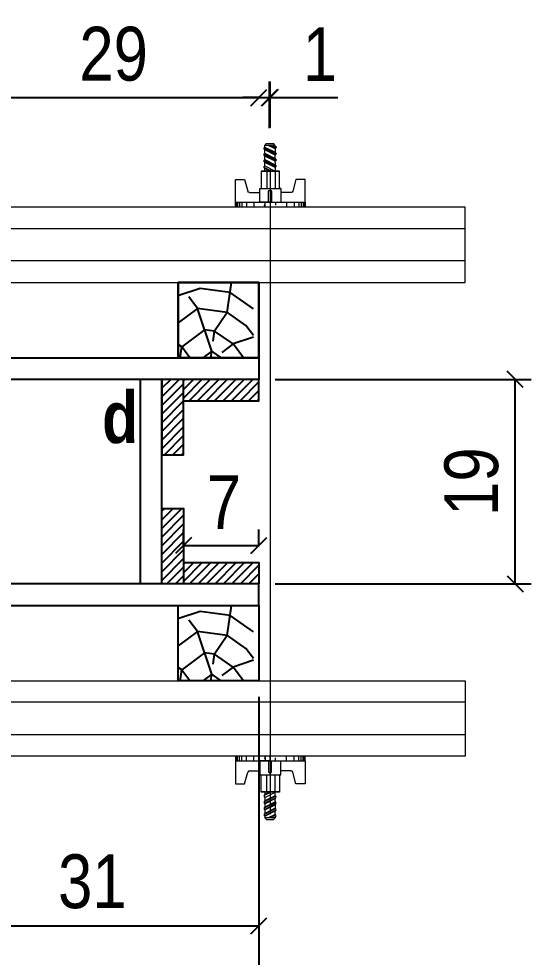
# Model space of a CAD drawing. Extents: x 13741 to 27878, y -21631 to 6985.
# Drawn here: x 19526.9 to 19622.2, y -8333.1 to -8158.7 of the extents above; entities that cross this region are included whole.
import ezdxf

# ---------------------------------------------------------------- set-up
doc = ezdxf.new("R2010")
doc.units = 0
for name, color, linetype in [('COTA', 241, 'Continuous'), ('NOMENCLATURA', 7, 'Continuous'), ('Painéis', 200, 'Continuous'), ('PONTALETE', 7, 'Continuous'), ('SARRAFO', 251, 'Continuous')]:
    doc.layers.add(name, color=color, linetype=linetype)
doc.layers.add('Hachura', color=251, linetype='Continuous', lineweight=9)
doc.layers.add('Perfil Metálico', color=224, linetype='Continuous', lineweight=18)
doc.styles.add('COTA TECNICA 2X', font='techl___.ttf', dxfattribs={"height": 10})
doc.styles.add('ROMANC', font='techb___.ttf', dxfattribs={"height": 2.5})
doc.dimstyles.new('SECAO PILAR', dxfattribs={"dimtxt": 10, "dimasz": 3, "dimexe": 3, "dimexo": 3, "dimgap": 3, "dimtad": 1, "dimdec": 1, "dimlfac": 0.5, "dimzin": 12, "dimdsep": 46, "dimtxsty": 'COTA TECNICA 2X', "dimblk1": 'OBLIQUE', "dimblk2": 'OBLIQUE', "dimsah": 1, "dimcen": 0.9, "dimclrd": 256, "dimclre": 256, "dimclrt": 256, "dimadec": 1, "dimazin": 3, "dimtfac": 1, "dimtdec": 1, "dimtmove": 0, "dimatfit": 3, "dimfxl": 1, "dimtolj": 1, "dimtzin": 12, "dimarcsym": 0})

# ---------------------------------------------------------------- blocks, each defined once
blk = doc.blocks.new('_Oblique')
at = {"color": 0, "linetype": 'ByBlock', "lineweight": -2}
blk.add_line((-0.5, -0.5), (0.5, 0.5), dxfattribs=at)
blk = doc.blocks.new('*D2205')
at = {"layer": 'COTA', "lineweight": -2, "transparency": 16777216}
for p, q in [((19447.54, -8284.73), (19447.54, -8362.02)), ((19571.58, -8284.73), (19571.58, -8362.02)), ((19447.54, -8359.02), (19571.58, -8359.02))]:
    blk.add_line(p, q, dxfattribs=at)
at = {"layer": 'Defpoints', "color": 0, "transparency": 16777216}
for p in [(19447.54, -8281.73), (19571.58, -8281.73), (19571.58, -8359.02)]:
    blk.add_point(p, dxfattribs=at)
at = {"layer": 'COTA', "lineweight": -2, "transparency": 16777216, "xscale": 3, "yscale": 3, "zscale": 3, "rotation": 180}
blk.add_blockref('_Oblique', (19447.54, -8359.02), dxfattribs=at)
at = {"layer": 'COTA', "lineweight": -2, "transparency": 16777216, "xscale": 3, "yscale": 3, "zscale": 3}
blk.add_blockref('_Oblique', (19571.58, -8359.02), dxfattribs=at)
at = {"layer": 'COTA', "transparency": 16777216, "insert": (19509.56, -8350.92), "char_height": 10, "attachment_point": 5, "style": 'COTA TECNICA 2X'}
blk.add_mtext('\\A1;62 - PAINEL', dxfattribs=at)
blk = doc.blocks.new('*D2207')
at = {"layer": 'COTA', "lineweight": -2, "transparency": 16777216}
for p, q in [((19573.65, -8178.91), (19573.65, -8170.36)), ((19571.58, -8173.36), (19568.58, -8173.36)), ((19571.58, -8173.36), (19573.65, -8173.36)), ((19573.65, -8173.36), (19586.23, -8173.36))]:
    blk.add_line(p, q, dxfattribs=at)
at = {"layer": 'Defpoints', "color": 0, "transparency": 16777216}
for p in [(19571.58, -8173.36), (19573.65, -8173.36), (19573.65, -8181.91)]:
    blk.add_point(p, dxfattribs=at)
at = {"layer": 'COTA', "lineweight": -2, "transparency": 16777216, "xscale": 3, "yscale": 3, "zscale": 3}
blk.add_blockref('_Oblique', (19571.58, -8173.36), dxfattribs=at)
at = {"layer": 'COTA', "lineweight": -2, "transparency": 16777216, "xscale": 3, "yscale": 3, "zscale": 3, "rotation": 180}
blk.add_blockref('_Oblique', (19573.65, -8173.36), dxfattribs=at)
at = {"layer": 'COTA', "transparency": 16777216, "insert": (19582.94, -8165.3), "char_height": 10, "attachment_point": 5, "style": 'COTA TECNICA 2X'}
blk.add_mtext('\\A1;1', dxfattribs=at)
blk = doc.blocks.new('C')
at = {"layer": 'Hachura', "color": 0}
for p, q in [((0.461, 3.155), (-0.003, 3.155)), ((0.461, 3.05), (-0.003, 3.05)), ((0.461, 2.881), (-0.003, 2.881)), ((0.461, 2.65), (-0.003, 2.65)), ((0, 3.224), (0, -3.224)), ((0.451, 3.224), (0, 3.224)), ((0, 2.747), (0, -1.16)), ((0.451, -3.225), (0.451, 3.224)), ((0.451, 3.224), (2.58, 3.224)), ((2.58, 3.224), (2.58, 2.385)), ((0.461, 2.228), (-0.003, 2.228)), ((1.354, 1.939), (1.354, 0.965)), ((2.58, 2.385), (1.475, 2.094)), ((0.461, 1.512), (0, 1.512)), ((1.741, 0.966), (0.451, 0.966)), ((1.741, -0.968), (1.741, 0.966)), ((1.741, 0.966), (1.741, 0.838)), ((1.741, 0.966), (1.741, 0.838)), ((0.388, 0.487), (0.172, 0.487)), ((1.451, 0.101), (0.451, 0.101)), ((1.741, 0.838), (3.354, 0.838)), ((3.354, 0.451), (1.741, 0.451)), ((3.32, 0.838), (3.32, -0.839)), ((3.354, 0.838), (3.354, -0.839)), ((3.676, 0.451), (3.354, 0.451)), ((3.837, -0.517), (3.354, 0.451)), ((3.354, 0.064), (3.67, -0.57)), ((3.676, 0.451), (4.16, -0.517)), ((3.716, 0.5), (4.251, -0.57)), ((4.371, -0.553), (3.83, 0.53)), ((4.151, 0.451), (3.934, 0.451)), ((4.418, -0.517), (3.934, 0.451)), ((4.151, 0.451), (4.256, 0.451)), ((4.256, 0.451), (4.74, -0.517)), ((4.296, 0.5), (4.831, -0.57)), ((4.952, -0.553), (4.41, 0.53)), ((4.514, 0.451), (4.837, 0.451)), ((4.998, -0.517), (4.514, 0.451)), ((4.837, 0.451), (5.321, -0.517)), ((4.876, 0.5), (5.412, -0.57)), ((5.532, -0.553), (4.991, 0.53)), ((5.579, -0.517), (5.095, 0.451)), ((5.417, 0.451), (5.095, 0.451)), ((5.579, -0.517), (5.095, 0.451)), ((5.417, 0.451), (5.74, -0.194)), ((5.457, 0.5), (5.74, -0.065)), ((5.74, 0.193), (5.571, 0.53)), ((5.74, 0.322), (5.675, 0.451)), ((5.675, 0.451), (5.74, 0.451)), ((5.739, 0.45), (5.9, 0.288)), ((5.739, 0.45), (5.739, -0.518)), ((5.9, -0.356), (5.9, 0.288)), ((0.451, -0.004), (0, -0.004)), ((0.075, -0.481), (0.292, -0.481)), ((0.292, -0.481), (0.397, -0.481)), ((0.451, -0.001), (0.451, -0.968)), ((0.451, -0.157), (1.451, -0.157)), ((0.451, -0.646), (0.451, -0.323)), ((0.451, -3.225), (0.451, -0.646)), ((3.354, -0.323), (1.741, -0.323)), ((3.354, -0.839), (1.741, -0.839)), ((3.354, -0.065), (3.579, -0.517)), ((3.354, -0.517), (3.579, -0.517)), ((3.837, -0.517), (4.16, -0.517)), ((4.418, -0.517), (4.74, -0.517)), ((4.634, -0.517), (4.74, -0.517)), ((4.998, -0.517), (5.321, -0.517)), ((5.579, -0.517), (5.74, -0.517)), ((5.739, -0.518), (5.9, -0.356)), ((5.739, -0.518), (5.739, -0.518)), ((0.461, -1.521), (-0.003, -1.521)), ((0.451, -0.968), (1.741, -0.968)), ((1.354, -1.94), (1.354, -0.968)), ((0.461, -2.228), (-0.003, -2.228)), ((2.58, -2.387), (1.475, -2.096)), ((2.58, -3.225), (2.58, -2.387)), ((0.461, -2.65), (-0.003, -2.65)), ((0.461, -2.881), (-0.003, -2.881)), ((0.461, -3.05), (-0.003, -3.05)), ((0.461, -3.155), (-0.003, -3.155)), ((0, -3.224), (2.568, -3.224))]:
    blk.add_line(p, q, dxfattribs=at)
for centre, radius, start, end in [((1.516, 1.939), 0.161, 104.74356, 180), ((1.445, -0.028), 0.129, 272.69497, 87.30503), ((3.805, 0.389), 0.143, 25.56881, 154.43119), ((4.385, 0.389), 0.143, 25.56881, 154.43119), ((4.966, 0.389), 0.143, 25.56881, 154.43119), ((5.546, 0.389), 0.143, 25.56881, 154.43119), ((0.166, -0.366), 0.174, 221.74404, 317.85924), ((3.708, -0.4), 0.174, 222.14076, 318.25596), ((4.289, -0.4), 0.174, 222.14076, 318.25596), ((4.869, -0.4), 0.174, 222.14076, 318.25596), ((5.45, -0.4), 0.174, 222.14076, 318.25596), ((5.61, -0.401), 0.174, 317.85924, 318.25596), ((1.516, -1.94), 0.161, 180, 255.25644)]:
    blk.add_arc(centre, radius, start, end, dxfattribs=at)
blk = doc.blocks.new('*D2213')
at = {"layer": 'COTA', "lineweight": -2, "transparency": 16777216}
for p, q in [((19515.59, -8178.91), (19515.59, -8170.36)), ((19573.57, -8179.05), (19573.57, -8170.36)), ((19515.59, -8173.36), (19573.57, -8173.36))]:
    blk.add_line(p, q, dxfattribs=at)
at = {"layer": 'Defpoints', "color": 0, "transparency": 16777216}
for p in [(19573.57, -8173.36), (19515.59, -8181.91), (19573.57, -8182.05)]:
    blk.add_point(p, dxfattribs=at)
at = {"layer": 'COTA', "lineweight": -2, "transparency": 16777216, "xscale": 3, "yscale": 3, "zscale": 3, "rotation": 180}
blk.add_blockref('_Oblique', (19515.59, -8173.36), dxfattribs=at)
at = {"layer": 'COTA', "lineweight": -2, "transparency": 16777216, "xscale": 3, "yscale": 3, "zscale": 3}
blk.add_blockref('_Oblique', (19573.57, -8173.36), dxfattribs=at)
at = {"layer": 'COTA', "transparency": 16777216, "insert": (19544.58, -8165.27), "char_height": 10, "attachment_point": 5, "style": 'COTA TECNICA 2X'}
blk.add_mtext('\\A1;29', dxfattribs=at)
blk = doc.blocks.new('*D2209')
at = {"layer": 'COTA', "lineweight": -2, "transparency": 16777216}
for p, q in [((19509.66, -8284.73), (19509.66, -8330.27)), ((19571.58, -8284.73), (19571.58, -8330.27)), ((19509.66, -8327.27), (19571.58, -8327.27))]:
    blk.add_line(p, q, dxfattribs=at)
at = {"layer": 'Defpoints', "color": 0, "transparency": 16777216}
for p in [(19509.66, -8281.73), (19571.58, -8281.73), (19571.58, -8327.27)]:
    blk.add_point(p, dxfattribs=at)
at = {"layer": 'COTA', "lineweight": -2, "transparency": 16777216, "xscale": 3, "yscale": 3, "zscale": 3, "rotation": 180}
blk.add_blockref('_Oblique', (19509.66, -8327.27), dxfattribs=at)
at = {"layer": 'COTA', "lineweight": -2, "transparency": 16777216, "xscale": 3, "yscale": 3, "zscale": 3}
blk.add_blockref('_Oblique', (19571.58, -8327.27), dxfattribs=at)
at = {"layer": 'COTA', "transparency": 16777216, "insert": (19540.62, -8319.05), "char_height": 10, "attachment_point": 5, "style": 'COTA TECNICA 2X'}
blk.add_mtext('\\A1;31', dxfattribs=at)
blk = doc.blocks.new('*D2214')
at = {"layer": 'COTA', "lineweight": -2, "transparency": 16777216}
for p, q in [((19574.58, -8225.72), (19622.21, -8225.72)), ((19619.21, -8263.72), (19619.21, -8225.72)), ((19574.58, -8263.72), (19622.21, -8263.72))]:
    blk.add_line(p, q, dxfattribs=at)
at = {"layer": 'Defpoints', "color": 0, "transparency": 16777216}
for p in [(19571.58, -8225.72), (19619.21, -8225.72), (19571.58, -8263.72)]:
    blk.add_point(p, dxfattribs=at)
at = {"layer": 'COTA', "lineweight": -2, "transparency": 16777216, "xscale": 3, "yscale": 3, "zscale": 3}
for p, rotation in [((19619.21, -8225.72), 90), ((19619.21, -8263.72), 270)]:
    blk.add_blockref('_Oblique', p, dxfattribs=dict(at, rotation=rotation))
at = {"layer": 'COTA', "transparency": 16777216, "insert": (19611.13, -8244.72), "char_height": 10, "attachment_point": 5, "rotation": 90, "style": 'COTA TECNICA 2X'}
blk.add_mtext('\\A1;19', dxfattribs=at)
blk = doc.blocks.new('*D2210')
at = {"layer": 'COTA', "lineweight": -2, "transparency": 16777216}
for p, q in [((19557.56, -8256.72), (19557.56, -8253.6)), ((19571.58, -8256.72), (19571.58, -8253.6)), ((19557.56, -8256.6), (19571.58, -8256.6))]:
    blk.add_line(p, q, dxfattribs=at)
at = {"layer": 'Defpoints', "color": 0, "transparency": 16777216}
for p in [(19571.58, -8256.6), (19557.56, -8259.72), (19571.58, -8259.72)]:
    blk.add_point(p, dxfattribs=at)
at = {"layer": 'COTA', "lineweight": -2, "transparency": 16777216, "xscale": 3, "yscale": 3, "zscale": 3, "rotation": 180}
blk.add_blockref('_Oblique', (19557.56, -8256.6), dxfattribs=at)
at = {"layer": 'COTA', "lineweight": -2, "transparency": 16777216, "xscale": 3, "yscale": 3, "zscale": 3}
blk.add_blockref('_Oblique', (19571.58, -8256.6), dxfattribs=at)
at = {"layer": 'COTA', "transparency": 16777216, "insert": (19565.07, -8248.53), "char_height": 10, "attachment_point": 5, "style": 'COTA TECNICA 2X'}
blk.add_mtext('\\A1;7', dxfattribs=at)

msp = doc.modelspace()

# ---------------------------------------------------------------- hatches: boundary and pattern name
at = {"layer": 'PONTALETE'}
h = msp.add_hatch(dxfattribs=at)
h.set_pattern_fill('TRONCO', color=1, scale=37.5, angle=82, style=0, pattern_type=2)
h.set_pattern_definition([(82, (7922.103, -6859.06), (-31.91606, 42.35404), [11.25, -26.25]), (82, (7920.247, -6858.8), (-31.91606, 42.35404), [11.25, -26.25]), (82, (7916.794, -6856.42), (-31.91606, 42.35404), [7.5, -30]), (82, (7913.34, -6854.042), (-31.91606, 42.35404), [5.625, -31.875]), (82, (7909.628, -6853.52), (-31.91606, 42.35404), [3.75, -33.75]), (82, (7904.61, -6862.282), (-31.91606, 42.35404), [1.875, -9.375, 1.875, -24.375]), (82, (7903.536, -6856.45), (-31.91606, 42.35404), [1.875, -15, 5.625, -15]), (82, (7902.723, -6848.763), (-31.91606, 42.35404), [1.875, -1.875, 1.875, -31.875]), (82, (7900.605, -6850.36), (-31.91606, 42.35404), [1.875, -35.625]), (82, (7896.63, -6851.694), (-31.91606, 42.35404), [5.625, -31.875]), (82, (7892.917, -6851.17), (-31.91606, 42.35404), [7.5, -30]), (82, (7888.943, -6852.507), (-31.91606, 42.35404), [9.375, -11.25, 1.875, -15]), (172, (7909.136, -6870.492), (-42.35404, -31.91606), [1.875, -3.75, 9.375, -22.5]), (172, (7905.684, -6868.113), (-42.35404, -31.91606), [1.875, -1.875, 5.625, -28.125]), (172, (7891.09, -6864.17), (-42.35404, -31.91606), [3.75, -33.75]), (172, (7906.206, -6864.4), (-42.35404, -31.91606), [7.5, -11.25, 1.875, -16.875]), (172, (7886.042, -6859.673), (-42.35404, -31.91606), [1.875, -35.625]), (172, (7904.87, -6860.425), (-42.35404, -31.91606), [5.625, -31.875]), (172, (7903.536, -6856.45), (-42.35404, -31.91606), [3.75, -33.75]), (172, (7904.058, -6852.737), (-42.35404, -31.91606), [1.875, -5.625, 5.625, -24.375]), (172, (7902.462, -6850.62), (-42.35404, -31.91606), [1.875, -35.625]), (172, (7910.15, -6849.807), (-42.35404, -31.91606), [5.25, -32.25]), (172, (7917.838, -6848.994), (-42.35404, -31.91606), [3.75, -33.75]), (172, (7903.506, -6843.193), (-42.35404, -31.91606), [1.875, -35.625]), (172, (7905.884, -6839.74), (-42.35404, -31.91606), [5.625, -31.875]), (172, (7906.406, -6836.027), (-42.35404, -31.91606), [5.625, -31.875]), (127, (7920.478, -6843.684), (-37.13505, 5.21899), [2.651625, -2.651625, 2.651625, -45.078134]), (127, (7910.15, -6849.807), (-37.13505, 5.21899), [5.30325, -47.72976]), (127, (7889.495, -6862.05), (-37.13505, 5.21899), [5.30325, -47.72976]), (127, (7899.822, -6855.93), (-37.13505, 5.21899), [5.30325, -47.72976]), (127, (7907.51, -6855.116), (-37.13505, 5.21899), [5.30325, -47.72976]), (127, (7916.503, -6845.02), (-37.13505, 5.21899), [5.30325, -47.72976]), (127, (7914.124, -6848.472), (-37.13505, 5.21899), [7.95495, -45.07806]), (127, (7895.848, -6857.264), (-37.13505, 5.21899), [2.65162, -50.38138]), (127, (7891.874, -6858.599), (-37.13505, 5.21899), [2.65162, -50.38138]), (127, (7893.96, -6843.745), (-37.13505, 5.21899), [2.65162, -50.38138]), (127, (7910.44, -6861.208), (-37.13505, 5.21899), [2.65162, -50.38138]), (127, (7900.314, -6838.957), (-37.13505, 5.21899), [2.65162, -50.38138]), (127, (7902.2, -6852.476), (-37.13505, 5.21899), [2.65162, -50.38138]), (127, (7899.01, -6848.24), (-37.13505, 5.21899), [2.65162, -50.38138]), (217, (7906.176, -6851.142), (-5.21899, -37.13505), [2.651625, -2.651625, 7.95495, -39.77481]), (217, (7906.958, -6845.57), (-5.21899, -37.13505), [2.65162, -50.38138]), (217, (7919.956, -6847.398), (-5.21899, -37.13505), [2.65162, -50.38138]), (217, (7909.628, -6853.52), (-5.21899, -37.13505), [2.65162, -50.38138]), (217, (7902.984, -6846.906), (-5.21899, -37.13505), [2.65162, -50.38138]), (217, (7910.963, -6857.495), (-5.21899, -37.13505), [2.65162, -50.38138]), (217, (7913.05, -6842.64), (-5.21899, -37.13505), [2.65162, -50.38138]), (217, (7920.538, -6870.2), (-5.21899, -37.13505), [2.65162, -50.38138]), (217, (7918.942, -6868.083), (-5.21899, -37.13505), [5.30325, -47.72976]), (217, (7917.346, -6865.965), (-5.21899, -37.13505), [5.30325, -47.72976]), (217, (7917.868, -6862.252), (-5.21899, -37.13505), [5.30325, -47.72976]), (217, (7914.415, -6859.873), (-5.21899, -37.13505), [5.30325, -47.72976]), (217, (7901.65, -6842.932), (-5.21899, -37.13505), [5.30325, -47.72976]), (217, (7921.26, -6838.114), (-5.21899, -37.13505), [5.30325, -47.72976]), (217, (7891.813, -6832.082), (-5.21899, -37.13505), [5.30325, -47.72976]), (217, (7895.527, -6832.604), (-5.21899, -37.13505), [5.30325, -47.72976]), (217, (7896.862, -6836.579), (-5.21899, -37.13505), [5.30325, -47.72976]), (217, (7893.208, -6862.573), (-5.21899, -37.13505), [7.95495, -45.07806]), (217, (7900.314, -6838.957), (-5.21899, -37.13505), [7.95495, -45.07806]), (108.56505, (7886.303, -6857.816), (5.218991, 37.135053), [4.1925, -79.66005]), (108.56505, (7904.87, -6860.425), (5.218991, 37.135053), [4.1925, -79.66005]), (108.56505, (7894.252, -6855.146), (5.218991, 37.135053), [4.1925, -79.66005]), (108.56505, (7921.812, -6847.659), (5.218991, 37.135053), [4.1925, -79.66005]), (108.56505, (7917.838, -6848.994), (5.218991, 37.135053), [4.1925, -79.66005]), (108.56505, (7908.845, -6859.09), (5.218991, 37.135053), [4.1925, -79.66005]), (108.56505, (7890.278, -6856.481), (5.218991, 37.135053), [4.1925, -79.66005]), (108.56505, (7902.984, -6846.906), (5.218991, 37.135053), [8.385, -75.46755]), (145.43495, (7897.414, -6846.123), (-37.135053, 5.218991), [4.1925, -79.66005]), (145.43495, (7909.337, -6842.119), (-37.135053, 5.218991), [4.1925, -79.66005]), (145.43495, (7899.3, -6859.642), (-37.135053, 5.218991), [4.1925, -79.66005]), (145.43495, (7896.4, -6866.809), (-37.135053, 5.218991), [4.1925, -79.66005]), (145.43495, (7906.958, -6845.571), (-37.135053, 5.218991), [4.1925, -79.66005]), (145.43495, (7906.436, -6849.285), (-37.135053, 5.218991), [4.1925, -79.66005]), (145.43495, (7898.779, -6863.356), (-37.135053, 5.218991), [8.385, -75.46755]), (145.43495, (7915.69, -6837.331), (-37.135053, 5.218991), [8.385, -75.46755]), (145.43495, (7913.311, -6840.784), (-37.135053, 5.218991), [8.385, -75.46755]), (198.56505, (7914.707, -6871.275), (-37.135053, 5.218991), [4.1925, -79.66005]), (198.56505, (7894.282, -6868.404), (-37.135053, 5.218991), [4.1925, -79.66005]), (198.56505, (7921.32, -6864.63), (-37.135053, 5.218991), [4.1925, -79.66005]), (198.56505, (7887.377, -6863.647), (-37.135053, 5.218991), [4.1925, -79.66005]), (198.56505, (7910.18, -6863.065), (-37.135053, 5.218991), [4.1925, -79.66005]), (198.56505, (7907.51, -6855.116), (-37.135053, 5.218991), [4.1925, -79.66005]), (198.56505, (7900.605, -6850.359), (-37.135053, 5.218991), [4.1925, -79.66005]), (198.56505, (7913.11, -6869.157), (-37.135057, 5.219004), [4.1925, -79.66005]), (198.56505, (7908.845, -6859.09), (-37.135053, 5.218991), [4.1925, -79.66005]), (198.56505, (7914.124, -6848.472), (-37.135053, 5.218991), [4.1925, -79.66005]), (198.56505, (7910.933, -6844.236), (-37.135053, 5.218991), [4.1925, -79.66005]), (198.56505, (7900.836, -6835.244), (-37.135053, 5.218991), [4.1925, -79.66005]), (198.56505, (7885.781, -6861.53), (-37.135053, 5.218991), [4.1925, -79.66005]), (198.56505, (7886.855, -6867.36), (-37.135053, 5.218991), [8.385, -75.46755]), (198.56505, (7913.633, -6865.444), (-37.135053, 5.218991), [8.385, -75.46755]), (235.43495, (7918.42, -6871.797), (-5.218991, -37.135053), [4.1925, -79.66005]), (235.43495, (7924.713, -6840.493), (-5.218991, -37.135053), [4.1925, -79.66005]), (235.43495, (7905.884, -6839.74), (-5.218991, -37.135053), [4.1925, -79.66005]), (235.43495, (7916.794, -6856.42), (-5.218991, -37.135053), [4.1925, -79.66005]), (235.43495, (7920.247, -6858.8), (-5.218991, -37.135053), [4.1925, -79.66005]), (235.43495, (7913.342, -6854.042), (-5.218991, -37.135053), [4.1925, -79.66005]), (235.43495, (7892.626, -6839.77), (-5.218991, -37.135053), [4.1925, -79.66005]), (235.43495, (7891.291, -6835.796), (-5.218991, -37.135053), [8.385, -75.46755])])
h.paths.add_polyline_path([(19556.58, -8221.71), (19570.58, -8221.71), (19570.58, -8207.71), (19556.58, -8207.71)])
h = msp.add_hatch(dxfattribs=at)
h.set_pattern_fill('TRONCO', color=1, scale=37.5, angle=82, style=0, pattern_type=2)
h.set_pattern_definition([(82, (7922.103, -6919.09), (-31.91606, 42.35404), [11.25, -26.25]), (82, (7920.247, -6918.828), (-31.91606, 42.35404), [11.25, -26.25]), (82, (7916.794, -6916.45), (-31.91606, 42.35404), [7.5, -30]), (82, (7913.34, -6914.07), (-31.91606, 42.35404), [5.625, -31.875]), (82, (7909.628, -6913.55), (-31.91606, 42.35404), [3.75, -33.75]), (82, (7904.61, -6922.31), (-31.91606, 42.35404), [1.875, -9.375, 1.875, -24.375]), (82, (7903.536, -6916.48), (-31.91606, 42.35404), [1.875, -15, 5.625, -15]), (82, (7902.723, -6908.79), (-31.91606, 42.35404), [1.875, -1.875, 1.875, -31.875]), (82, (7900.605, -6910.387), (-31.91606, 42.35404), [1.875, -35.625]), (82, (7896.63, -6911.72), (-31.91606, 42.35404), [5.625, -31.875]), (82, (7892.917, -6911.2), (-31.91606, 42.35404), [7.5, -30]), (82, (7888.943, -6912.535), (-31.91606, 42.35404), [9.375, -11.25, 1.875, -15]), (172, (7909.136, -6930.52), (-42.35404, -31.91606), [1.875, -3.75, 9.375, -22.5]), (172, (7905.684, -6928.14), (-42.35404, -31.91606), [1.875, -1.875, 5.625, -28.125]), (172, (7891.09, -6924.197), (-42.35404, -31.91606), [3.75, -33.75]), (172, (7906.206, -6924.428), (-42.35404, -31.91606), [7.5, -11.25, 1.875, -16.875]), (172, (7886.042, -6919.7), (-42.35404, -31.91606), [1.875, -35.625]), (172, (7904.87, -6920.453), (-42.35404, -31.91606), [5.625, -31.875]), (172, (7903.536, -6916.48), (-42.35404, -31.91606), [3.75, -33.75]), (172, (7904.058, -6912.766), (-42.35404, -31.91606), [1.875, -5.625, 5.625, -24.375]), (172, (7902.462, -6910.648), (-42.35404, -31.91606), [1.875, -35.625]), (172, (7910.15, -6909.835), (-42.35404, -31.91606), [5.25, -32.25]), (172, (7917.838, -6909.022), (-42.35404, -31.91606), [3.75, -33.75]), (172, (7903.506, -6903.22), (-42.35404, -31.91606), [1.875, -35.625]), (172, (7905.884, -6899.77), (-42.35404, -31.91606), [5.625, -31.875]), (172, (7906.406, -6896.055), (-42.35404, -31.91606), [5.625, -31.875]), (127, (7920.478, -6903.713), (-37.13505, 5.21899), [2.651625, -2.651625, 2.651625, -45.078134]), (127, (7910.15, -6909.835), (-37.13505, 5.21899), [5.30325, -47.72976]), (127, (7889.495, -6922.08), (-37.13505, 5.21899), [5.30325, -47.72976]), (127, (7899.822, -6915.957), (-37.13505, 5.21899), [5.30325, -47.72976]), (127, (7907.51, -6915.144), (-37.13505, 5.21899), [5.30325, -47.72976]), (127, (7916.503, -6905.047), (-37.13505, 5.21899), [5.30325, -47.72976]), (127, (7914.124, -6908.5), (-37.13505, 5.21899), [7.95495, -45.07806]), (127, (7895.848, -6917.292), (-37.13505, 5.21899), [2.65162, -50.38138]), (127, (7891.874, -6918.627), (-37.13505, 5.21899), [2.65162, -50.38138]), (127, (7893.96, -6903.773), (-37.13505, 5.21899), [2.65162, -50.38138]), (127, (7910.44, -6921.236), (-37.13505, 5.21899), [2.65162, -50.38138]), (127, (7900.314, -6898.985), (-37.13505, 5.21899), [2.65162, -50.38138]), (127, (7902.2, -6912.505), (-37.13505, 5.21899), [2.65162, -50.38138]), (127, (7899.01, -6908.27), (-37.13505, 5.21899), [2.65162, -50.38138]), (217, (7906.176, -6911.17), (-5.21899, -37.13505), [2.651625, -2.651625, 7.95495, -39.77481]), (217, (7906.958, -6905.6), (-5.21899, -37.13505), [2.65162, -50.38138]), (217, (7919.956, -6907.426), (-5.21899, -37.13505), [2.65162, -50.38138]), (217, (7909.628, -6913.548), (-5.21899, -37.13505), [2.65162, -50.38138]), (217, (7902.984, -6906.934), (-5.21899, -37.13505), [2.65162, -50.38138]), (217, (7910.963, -6917.523), (-5.21899, -37.13505), [2.65162, -50.38138]), (217, (7913.05, -6902.67), (-5.21899, -37.13505), [2.65162, -50.38138]), (217, (7920.538, -6930.23), (-5.21899, -37.13505), [2.65162, -50.38138]), (217, (7918.942, -6928.111), (-5.21899, -37.13505), [5.30325, -47.72976]), (217, (7917.346, -6925.994), (-5.21899, -37.13505), [5.30325, -47.72976]), (217, (7917.868, -6922.28), (-5.21899, -37.13505), [5.30325, -47.72976]), (217, (7914.415, -6919.901), (-5.21899, -37.13505), [5.30325, -47.72976]), (217, (7901.65, -6902.96), (-5.21899, -37.13505), [5.30325, -47.72976]), (217, (7921.26, -6898.142), (-5.21899, -37.13505), [5.30325, -47.72976]), (217, (7891.813, -6892.11), (-5.21899, -37.13505), [5.30325, -47.72976]), (217, (7895.527, -6892.632), (-5.21899, -37.13505), [5.30325, -47.72976]), (217, (7896.862, -6896.607), (-5.21899, -37.13505), [5.30325, -47.72976]), (217, (7893.208, -6922.6), (-5.21899, -37.13505), [7.95495, -45.07806]), (217, (7900.314, -6898.985), (-5.21899, -37.13505), [7.95495, -45.07806]), (108.56505, (7886.303, -6917.844), (5.218991, 37.135053), [4.1925, -79.66005]), (108.56505, (7904.87, -6920.453), (5.218991, 37.135053), [4.1925, -79.66005]), (108.56505, (7894.252, -6915.174), (5.218991, 37.135053), [4.1925, -79.66005]), (108.56505, (7921.812, -6907.687), (5.218991, 37.135053), [4.1925, -79.66005]), (108.56505, (7917.838, -6909.022), (5.218991, 37.135053), [4.1925, -79.66005]), (108.56505, (7908.845, -6919.119), (5.218991, 37.135053), [4.1925, -79.66005]), (108.56505, (7890.278, -6916.509), (5.218991, 37.135053), [4.1925, -79.66005]), (108.56505, (7902.984, -6906.934), (5.218991, 37.135053), [8.385, -75.46755]), (145.43495, (7897.414, -6906.151), (-37.135053, 5.218991), [4.1925, -79.66005]), (145.43495, (7909.337, -6902.147), (-37.135053, 5.218991), [4.1925, -79.66005]), (145.43495, (7899.3, -6919.67), (-37.135053, 5.218991), [4.1925, -79.66005]), (145.43495, (7896.4, -6926.837), (-37.135053, 5.218991), [4.1925, -79.66005]), (145.43495, (7906.958, -6905.6), (-37.135053, 5.218991), [4.1925, -79.66005]), (145.43495, (7906.436, -6909.313), (-37.135053, 5.218991), [4.1925, -79.66005]), (145.43495, (7898.779, -6923.384), (-37.135053, 5.218991), [8.385, -75.46755]), (145.43495, (7915.69, -6897.36), (-37.135053, 5.218991), [8.385, -75.46755]), (145.43495, (7913.311, -6900.812), (-37.135053, 5.218991), [8.385, -75.46755]), (198.56505, (7914.707, -6931.303), (-37.135053, 5.218991), [4.1925, -79.66005]), (198.56505, (7894.282, -6928.432), (-37.135053, 5.218991), [4.1925, -79.66005]), (198.56505, (7921.32, -6924.659), (-37.135053, 5.218991), [4.1925, -79.66005]), (198.56505, (7887.377, -6923.675), (-37.135053, 5.218991), [4.1925, -79.66005]), (198.56505, (7910.18, -6923.093), (-37.135053, 5.218991), [4.1925, -79.66005]), (198.56505, (7907.51, -6915.144), (-37.135053, 5.218991), [4.1925, -79.66005]), (198.56505, (7900.605, -6910.387), (-37.135053, 5.218991), [4.1925, -79.66005]), (198.56505, (7913.11, -6929.185), (-37.135057, 5.219004), [4.1925, -79.66005]), (198.56505, (7908.845, -6919.119), (-37.135053, 5.218991), [4.1925, -79.66005]), (198.56505, (7914.124, -6908.5), (-37.135053, 5.218991), [4.1925, -79.66005]), (198.56505, (7910.933, -6904.265), (-37.135053, 5.218991), [4.1925, -79.66005]), (198.56505, (7900.836, -6895.272), (-37.135053, 5.218991), [4.1925, -79.66005]), (198.56505, (7885.781, -6921.557), (-37.135053, 5.218991), [4.1925, -79.66005]), (198.56505, (7886.855, -6927.389), (-37.135053, 5.218991), [8.385, -75.46755]), (198.56505, (7913.633, -6925.472), (-37.135053, 5.218991), [8.385, -75.46755]), (235.43495, (7918.42, -6931.825), (-5.218991, -37.135053), [4.1925, -79.66005]), (235.43495, (7924.713, -6900.521), (-5.218991, -37.135053), [4.1925, -79.66005]), (235.43495, (7905.884, -6899.768), (-5.218991, -37.135053), [4.1925, -79.66005]), (235.43495, (7916.794, -6916.449), (-5.218991, -37.135053), [4.1925, -79.66005]), (235.43495, (7920.247, -6918.828), (-5.218991, -37.135053), [4.1925, -79.66005]), (235.43495, (7913.342, -6914.07), (-5.218991, -37.135053), [4.1925, -79.66005]), (235.43495, (7892.626, -6899.798), (-5.218991, -37.135053), [4.1925, -79.66005]), (235.43495, (7891.291, -6895.824), (-5.218991, -37.135053), [8.385, -75.46755])])
h.paths.add_polyline_path([(19556.58, -8281.73), (19570.58, -8281.73), (19570.58, -8267.73), (19556.58, -8267.73)])
at = {"layer": 'SARRAFO'}
h = msp.add_hatch(dxfattribs=at)
h.set_pattern_fill('ANSI31', color=256, scale=9, angle=0.5, style=0)
h.set_pattern_definition([(45.5, (-96188.0783, -41969.3044), (-0.802406755, 0.788522922), [])])
h.paths.add_polyline_path([(19553.56, -8225.72), (19557.56, -8225.72), (19557.56, -8239.74), (19553.56, -8239.74)])
h = msp.add_hatch(dxfattribs=at)
h.set_pattern_fill('ANSI31', color=256, scale=9, angle=0.5, style=0)
h.set_pattern_definition([(45.5, (-77391.0281, -41915.2593), (-0.802406755, 0.788522922), [])])
h.paths.add_polyline_path([(19571.58, -8229.72), (19571.58, -8225.72), (19557.56, -8225.72), (19557.56, -8229.72)])
h = msp.add_hatch(dxfattribs=at)
h.set_pattern_fill('ANSI31', color=256, scale=9, angle=0.5, style=0)
h.set_pattern_definition([(45.5, (-96188.0783, -41979.3044), (-0.802406755, 0.788522922), [])])
h.paths.add_polyline_path([(19553.56, -8263.72), (19557.56, -8263.72), (19557.56, -8249.7), (19553.56, -8249.7)])
h = msp.add_hatch(dxfattribs=at)
h.set_pattern_fill('ANSI31', color=256, scale=9, angle=0.5, style=0)
h.set_pattern_definition([(45.5, (-77391.0281, -41925.2593), (-0.802406755, 0.788522922), [])])
h.paths.add_polyline_path([(19571.58, -8263.72), (19571.58, -8259.72), (19557.56, -8259.72), (19557.56, -8263.72)])

# ---------------------------------------------------------------- linework, layer by layer
at = {"layer": 'Hachura'}
msp.add_line((19573.71, -8306.53), (19573.71, -8186.71), dxfattribs=at)
at = {"layer": 'Painéis'}
for p, q in [((19549.56, -8263.72), (19549.56, -8225.72)), ((19553.56, -8263.72), (19553.56, -8225.72))]:
    msp.add_line(p, q, dxfattribs=at)
for points in [[(19571.58, -8221.71), (19571.58, -8225.72), (19447.54, -8225.72), (19447.54, -8221.71)], [(19571.58, -8267.73), (19571.58, -8263.72), (19447.54, -8263.72), (19447.54, -8267.73)]]:
    msp.add_lwpolyline(points, close=True, dxfattribs=at)
at = {"layer": 'Perfil Metálico'}
for p, q in [((19409.58, -8197.71), (19609.94, -8197.71)), ((19609.94, -8203.71), (19409.58, -8203.71)), ((19609.94, -8285.73), (19409.58, -8285.73)), ((19409.58, -8291.73), (19609.94, -8291.73))]:
    msp.add_line(p, q, dxfattribs=at)
for points in [[(19409.58, -8193.71), (19409.58, -8207.71), (19609.94, -8207.71), (19609.94, -8193.71)], [(19409.58, -8295.73), (19409.58, -8281.73), (19609.94, -8281.73), (19609.94, -8295.73)]]:
    msp.add_lwpolyline(points, close=True, dxfattribs=at)
at = {"layer": 'PONTALETE', "color": 40}
msp.add_lwpolyline([(19571.58, -8207.71), (19556.58, -8207.71), (19556.58, -8221.71), (19571.58, -8221.71)], close=True, dxfattribs=at)
at = {"layer": 'PONTALETE', "color": 1}
for points in [[(19556.58, -8207.71), (19571.58, -8207.71), (19571.58, -8221.71), (19556.58, -8221.71)], [(19556.58, -8267.73), (19571.58, -8267.73), (19571.58, -8281.73), (19556.58, -8281.73)]]:
    msp.add_lwpolyline(points, close=True, dxfattribs=at)
at = {"layer": 'SARRAFO'}
for points in [[(19571.58, -8225.72), (19553.56, -8225.72), (19553.56, -8239.74), (19557.56, -8239.74), (19557.56, -8225.72)], [(19557.56, -8229.72), (19571.58, -8229.72), (19571.58, -8225.72)], [(19571.58, -8263.72), (19553.56, -8263.72), (19553.56, -8249.7), (19557.56, -8249.7), (19557.56, -8263.72)], [(19557.56, -8259.72), (19571.58, -8259.72), (19571.58, -8263.72)]]:
    msp.add_lwpolyline(points, dxfattribs=at)

# ---------------------------------------------------------------- block references
at = {"layer": 'Hachura', "linetype": 'Continuous', "yscale": 2, "zscale": 2, "rotation": 270}
for p, xscale in [((19573.71, -8193.71), -2), ((19573.71, -8295.73), 2)]:
    msp.add_blockref('C', p, dxfattribs=dict(at, xscale=xscale))

# ---------------------------------------------------------------- texts
at = {"layer": 'NOMENCLATURA', "style": 'ROMANC'}
msp.add_text('d', height=9.6, dxfattribs=at).set_placement((19542.43, -8237.56))

# ---------------------------------------------------------------- dimensions: what is measured, and where the dimension line sits
at = {"layer": 'COTA'}
for base, p1, p2, picture, middle in [((19573.57, -8173.36), (19515.59, -8181.91), (19573.57, -8182.05), '*D2213', (19544.58, -8165.27)), ((19573.65, -8173.36), (19571.58, -8173.36), (19573.65, -8181.91), '*D2207', (19582.94, -8165.3)), ((19571.58, -8327.27), (19509.66, -8281.73), (19571.58, -8281.73), '*D2209', (19540.62, -8319.05))]:
    dim = msp.add_linear_dim(base=base, p1=p1, p2=p2, dimstyle='SECAO PILAR', dxfattribs=at)
    dim.commit()
    dim.dimension.update_dxf_attribs({"geometry": picture, "text_midpoint": middle})
dim = msp.add_linear_dim(base=(19619.21, -8225.72), p1=(19571.58, -8263.72), p2=(19571.58, -8225.72), angle=90, dimstyle='SECAO PILAR', dxfattribs=at)
dim.commit()
dim.dimension.update_dxf_attribs({"geometry": '*D2214', "text_midpoint": (19611.13, -8244.72)})
dim = msp.add_linear_dim(base=(19571.58, -8256.6), p1=(19557.56, -8259.72), p2=(19571.58, -8259.72), angle=0, dimstyle='SECAO PILAR', dxfattribs=at)
dim.commit()
dim.dimension.update_dxf_attribs({"geometry": '*D2210', "text_midpoint": (19565.07, -8256.6), "dimtype": 161})
dim = msp.add_linear_dim(base=(19571.58, -8359.02), p1=(19447.54, -8281.73), p2=(19571.58, -8281.73), text='<> - PAINEL', dimstyle='SECAO PILAR', dxfattribs=at)
dim.commit()
dim.dimension.update_dxf_attribs({"geometry": '*D2205', "text_midpoint": (19509.56, -8350.92)})

doc.saveas('drawing.dxf')
